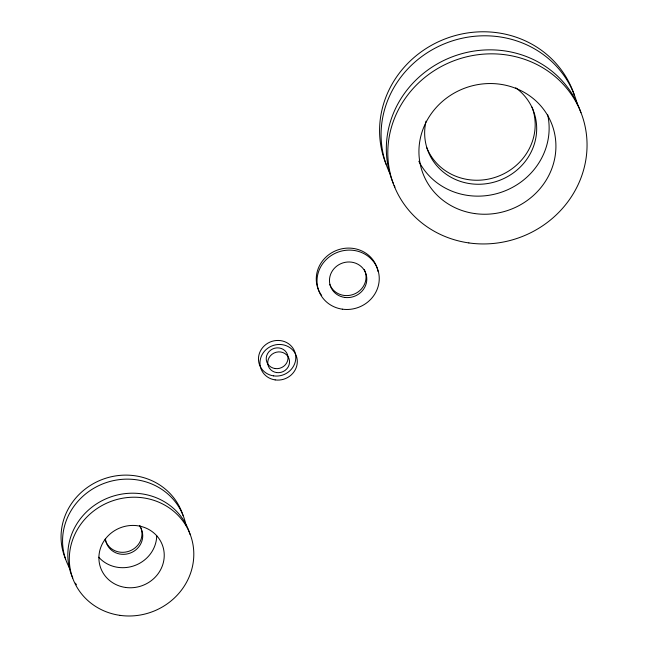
<?xml version="1.0" encoding="UTF-8"?>
<svg xmlns="http://www.w3.org/2000/svg" width="648" height="648" viewBox="0 0 648 648"><rect width="100%" height="100%" fill="white"/><g stroke="black" fill="none" stroke-linecap="round" stroke-linejoin="round"><path stroke-width="0.97" d="M515.735 87.804A56.425 53.023 -20.5 0 1 529.141 155.698A56.425 53.023 -20.5 0 1 460.226 181.335A56.425 53.023 -20.5 0 1 426.028 121.176M386.216 164.511A100.31 94.26 -20.5 0 1 446.812 38.264A100.31 94.26 -20.5 0 1 574.468 95.523M390.153 173.931A100.31 94.26 -20.5 0 1 447.817 42.46A100.31 94.26 -20.5 0 1 577.352 104.288M393.352 183.497A100.31 94.26 -20.5 0 1 452.588 56.7A100.31 94.26 -20.5 0 1 580.924 112.671M394.972 187.102A100.31 94.26 -20.5 0 1 394.146 185.304M532.049 107.123A56.425 53.023 -20.5 0 1 498.134 176.313A56.425 53.023 -20.5 0 1 426.635 147.388M547.592 114.413A68.963 64.808 -20.5 0 1 502.751 191.743A68.963 64.808 -20.5 0 1 418.835 161.247M364.273 269.528A18.808 17.674 -20.5 0 1 354.456 293.981A18.808 17.674 -20.5 0 1 329.751 284.342M321.659 295.488A31.347 29.46 -20.5 0 1 335.688 250.744A31.347 29.46 -20.5 0 1 378.043 271.504M65.61 559.038A62.694 58.911 -20.5 0 1 102.773 479.285A62.694 58.911 -20.5 0 1 182.995 515.371M72.762 577.992A62.694 58.911 -20.5 0 1 109.528 497.364A62.694 58.911 -20.5 0 1 190.034 534.365M76.44 584.812A62.694 58.911 -20.5 0 1 75.435 583.16M139.49 525.893A18.808 17.674 -20.5 0 1 130.216 553.084A18.808 17.674 -20.5 0 1 105.43 538.561M69.692 568.255A62.694 58.911 -20.5 0 1 104.271 483.303A62.694 58.911 -20.5 0 1 185.944 525.01M141.224 528.825A18.808 17.674 -20.5 0 1 129.462 551.075A18.808 17.674 -20.5 0 1 106.021 541.922M105.673 541.064A18.808 17.674 -20.5 0 1 105.13 539.298M139.749 525.439A18.808 17.674 -20.5 0 1 140.932 527.95M156.727 535.645A32.918 30.934 -20.5 0 1 134.833 565.51A32.918 30.934 -20.5 0 1 98.747 557.215M273.659 375.889A18.808 17.674 -20.5 0 0 294.767 351.702A18.808 17.674 -20.5 0 0 262.991 347.19A18.808 17.674 -20.5 0 0 273.659 375.889M275.1 368.558A10.984 10.319 -20.5 0 0 287.437 354.432A10.984 10.319 -20.5 0 0 268.871 351.799A10.984 10.319 -20.5 0 0 275.1 368.558M275.157 379.906A18.808 17.674 -20.5 0 0 296.266 355.72A18.808 17.674 -20.5 0 0 264.489 351.208A18.808 17.674 -20.5 0 0 275.157 379.906M276.607 372.576A10.984 10.319 -20.5 0 0 288.935 358.449A10.984 10.319 -20.5 0 0 270.378 355.817A10.984 10.319 -20.5 0 0 276.607 372.576M468.86 242.927A100.343 94.292 -20.5 0 0 581.475 113.902A100.343 94.292 -20.5 0 0 411.95 89.845A100.343 94.292 -20.5 0 0 468.86 242.927M474.66 213.548A68.996 64.832 -20.5 0 0 552.088 124.837A68.996 64.832 -20.5 0 0 435.529 108.289A68.996 64.832 -20.5 0 0 474.66 213.548M342.33 309.169A31.347 29.46 -20.5 0 0 377.509 268.863A31.347 29.46 -20.5 0 0 324.551 261.346A31.347 29.46 -20.5 0 0 342.33 309.169M344.655 297.416A18.808 17.674 -20.5 0 0 365.764 273.229A18.808 17.674 -20.5 0 0 333.987 268.726A18.808 17.674 -20.5 0 0 344.655 297.416M119.961 615.357A62.694 58.911 -20.5 0 0 190.326 534.746A62.694 58.911 -20.5 0 0 84.402 519.712A62.694 58.911 -20.5 0 0 119.961 615.357M125.469 587.444A32.918 30.934 -20.5 0 0 162.413 545.122A32.918 30.934 -20.5 0 0 106.807 537.233A32.918 30.934 -20.5 0 0 125.469 587.444"/></g></svg>
